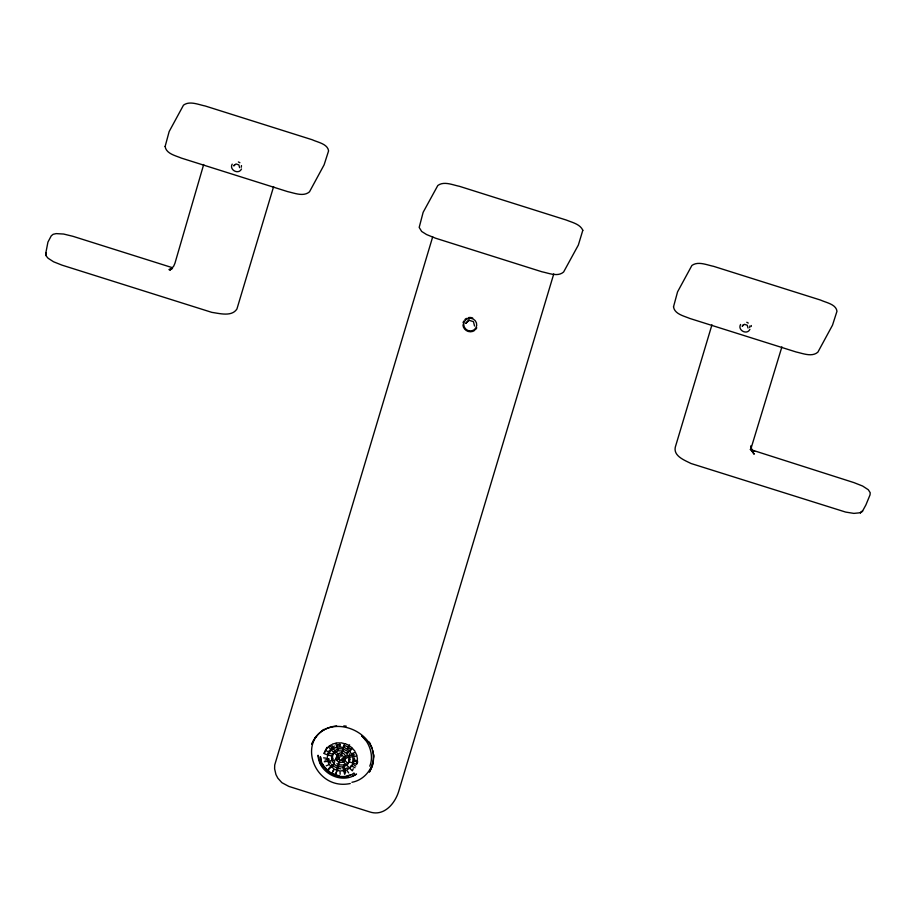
<?xml version="1.0" encoding="UTF-8"?>
<svg xmlns="http://www.w3.org/2000/svg" width="916" height="916" viewBox="0 0 916 916"><rect width="100%" height="100%" fill="white"/><g stroke="black" fill="none" stroke-linecap="round" stroke-linejoin="round"><path stroke-width="1.37" d="M373.659 757.223L373.739 754.784M328.272 754.36L328.1 755.494M241.332 167.216L241.469 165.59M749.723 327.55L749.861 325.936M337.077 755.047L336.035 759.284L336.985 755.253M349.992 758.139L348.71 761.78L348.893 757.429L344.897 758.15L345.721 756.295M373.293 761.917L372.171 766.532L369.343 772.108C390.308 735.983 327.424 705.973 311.726 744.261L314.154 739.327M342.985 750.147L341.37 754.658L342.412 751.005L338.187 750.777L334.489 752.448L335.416 750.376L337.615 749.116M203.684 164.514L174.922 263.339L173.616 266.316L169.918 270.14L172.551 268.113L168.968 269.647L171.716 269.098M273.621 186.578L236.935 308.978C231.805 316.993 219.771 313.467 211.871 312.379L61.99 265.136L53.552 261.77L48.079 258.232L46.132 255.907L45.857 252.793L47.93 242.11L51.262 235.824L53.139 234.301L56.185 233.614L63.605 234.038L72.914 236.305L172.139 267.609M432.695 236.832L274.708 765.032L274.605 768.787L275.945 774.57L277.834 778.176L281.876 782.665L288.849 786.409L369.652 811.897C384.159 816.774 395.162 803.412 398.838 790.897L553.768 273.907M711.95 324.825L675.275 447.226C673.363 456.168 684.733 460.301 691.042 463.507L845.64 512.078L853.872 513.395L860.445 512.731L862.551 511.048L865.883 504.968L870.04 494.88L870.2 492.682L868.288 489.739L862.632 486.041L853.952 482.618L750.204 449.458M781.898 346.878L751.028 448.416L751.028 445.749L752.002 450.867L754.212 454.221L751.349 450.489M369.755 766.165C373.968 756.295 369.984 743.105 361.591 735.697L365.827 740.46M325.065 751.246L324.15 753.318L325.592 750.044M324.115 753.57L327.642 754.921L327.378 757.143M326.932 747.387L326.016 749.46L328.249 746.929L331.008 749.368M323.634 757.864L327.287 758.322L327.676 760.807L328.592 758.734M328.707 746.403L331.478 744.719L333.367 747.868L334.191 746.002M324.287 761.734L327.814 761.288L328.821 763.658L329.737 761.585M325.02 760.085L327.527 759.433M328.695 752.391L327.779 754.463L329.68 750.147L328.764 752.219L325.501 750.261M332.462 744.078L335.748 743.242L336.745 746.677L337.66 744.605M329.073 752.505L328.146 754.589L331.191 749.849L333.859 752.494L334.775 750.422L332.989 748.658M328.111 754.83L331.649 756.181L331.672 760.085L332.588 758.001L332.565 754.108L328.844 753.181M331.729 747.719L330.046 745.738M332.474 747.456L331.546 749.528L336.848 747.032L337.832 750.467L338.748 748.395M326.199 765.845L329.348 764.528L331.008 766.6L331.924 764.517M329.107 759.146L328.191 761.219L331.81 760.555L334.008 763.852M336.344 742.933L339.87 742.922L339.973 746.197M333 758.62L332.176 760.486L336.172 759.753L339.069 762.627L338.015 766.28L338.931 764.207M329.645 767.184L328.73 769.257L331.374 766.955L333.573 768.421M340.992 742.773L344.519 743.7L343.569 747.009L344.485 744.937M337.168 755.471L334.134 752.769L332.222 755.654L333.859 752.116M337.901 753.822L336.023 751.67M337.443 755.185L336.527 757.257L337.351 755.963L339.103 757.395M338.542 753.788C335.21 757.532 343.866 752.551 340.763 756.845M337.466 757.612L336.55 759.685L338.805 759.272L339.767 760.223L339.172 762.284L340.088 760.211M334.306 766.772L332.29 764.883M333.435 770.001L332.519 772.073L334.386 769.177L336.87 770.264L335.909 773.573L336.836 771.501M338.84 757.864L338.668 758.792L339.493 756.937M345.114 743.643L348.504 745.143M343.431 748.578L342.515 750.662L343.466 747.353L337.34 746.941L338.256 744.868L340.317 744.697M344.061 747.296L349.385 750.502M344.794 745.647L347.736 746.746M343.008 750.948L346.214 753.089L348.756 756.948L349.672 754.876L349.191 753.696M343.74 749.299L347.13 751.017M341.863 754.944L344.382 757.75L345.298 755.677L344.13 753.96M342.584 753.295L343.431 753.444M340.363 760.165L341.554 760.143L343.225 761.791L344.038 759.925M339.664 762.57L343.5 762.066L346.443 764.986L347.359 762.913L344.416 759.982M337.878 767.848L336.962 769.932L337.924 766.623L334.283 764.436L331.649 766.726L334.317 763.12M338.508 766.566L342.607 767.058L343.592 770.493L344.508 768.421L343.855 766.131M339.241 764.917L343.523 764.986M342.744 757.967L341.92 759.822L342.286 759.146M348.275 746.941L347.45 748.796L349.305 745.899L352.294 747.971M347.931 751.292L347.015 753.364L349.66 751.074L352.752 756.215L353.668 754.143M345.321 758.105L344.405 760.177L344.519 758.219L342.263 758.643M350.118 748.853L348.561 747.376M341.141 770.803L343.695 770.848L344.679 774.283L345.504 772.428M350.851 748.761L349.935 750.834L352.568 748.544L354.927 751.166M343.202 766.749L346.717 765.261L349.477 767.688M343.924 765.1L345.321 764.505M340.134 774.238L340.019 770.951L337.363 770.425L338.29 768.352L340.935 768.879M349.362 757.143L352.889 756.696L352.912 762.398L353.828 760.326M350.084 755.494L352.591 754.841M352.202 753.559L355.351 752.242L356.839 755.276M347.656 769.36L349.66 768.18L352.328 770.825L353.244 768.742M354.08 754.761L353.255 756.627L356.874 755.963L357.492 759.146M350.942 765.787L350.026 767.86L351.664 766.005L355.019 767.757M352.752 763.028L349.156 761.711L347.084 764.94L350.072 759.627M354.572 758.001L353.656 760.074L357.4 760.326L356.919 763.658L357.744 761.791M348.653 772.932L346.672 769.99L344.198 770.757L345.114 768.684L347.588 767.917M353.095 763.131L352.168 765.215L353.026 763.383M353.255 762.753L356.69 764.494M353.977 761.104L356.496 761.654M355.74 766.108L352.58 763.933M232.195 164.124C228.84 169.872 238.687 175.071 241.503 168.991M234.473 164.708L233.809 165.933L235.973 163.964L238.87 164.88L239.626 167.685M465.923 323.165L468.981 319.81M740.586 324.459C737.231 330.207 747.09 335.405 749.906 329.336M742.865 325.043L742.2 326.279L744.376 324.298L747.261 325.214L748.017 328.02M348.366 746.723L349.603 744.788M475.77 329.336L476.778 327.825M314.772 738.124L316.593 736.006M465.866 323.268L469.129 320.302L473.457 321.676L474.534 325.993M321.608 731.117L323.886 729.399M353.404 773.596L354.206 773.127C342.435 781.256 324.172 774.112 321.012 760.188L321.195 761.036M338.897 753.387L341.038 752.78M343.351 760.578L344.107 760.2M352.557 776.035L356.542 774.054C341.897 784.634 318.734 773.31 318.047 755.253L320.36 763.291L322.787 767.184M347.072 775.875L350.702 774.867M351.939 782.287C366.24 779.745 376.625 764.402 372.606 750.215M345.813 756.078L348.481 755.597M339.103 748.704L343.328 748.922M348.424 777.18L339.424 777.192M336.619 725.884C293.315 731.552 311.566 791.676 350.255 783.524M343.786 725.907L346.225 726.125M339.149 775.886L330.962 772.829M750.536 449.596L754.715 451.336M335.302 767.104L337.328 768.032M336.893 763.635L338.84 764.539M238.389 161.926L239.877 162.727M746.78 322.272L748.28 323.073M330.069 772.177L324.516 767.07L322.375 763.658M334.145 761.185L334.832 761.986M330.264 762.456L330.836 763.257M369.251 742.029L370.499 744.055M370.969 745.246L372.365 748.819M344.943 769.921L345.607 772.211M474.751 330.355A7.351 7.088 28.5 0 1 462.924 324.825M463.072 322.89A7.351 7.088 28.5 0 1 463.759 321.081M464.916 319.535A7.351 7.088 28.5 0 1 466.473 318.379M468.294 317.669A7.351 7.088 28.5 0 1 472.667 317.978M751.303 325.524A5.256 5.061 28.5 0 1 751.212 326.474M45.857 252.793L45.8 254.946L45.857 252.793M582.816 230.282L578.351 245.041L563.615 272.006C557.73 277.216 548.627 273.071 541.951 271.789L435.501 238.183L426.593 234.565L421.658 231.45L419.185 227.42L423.146 212.294L437.802 185.513C443.939 180.887 452.744 184.998 459.443 186.314L566.363 220.069C572.088 222.462 580.057 224.042 582.816 230.282M165.12 146.48C166.139 153.751 175.597 155.628 181.322 158.079L287.784 191.662C294.517 193.081 303.528 196.997 309.482 191.833L324.115 164.823L328.581 150.911C327.688 143.846 317.6 142.312 312.173 139.736L205.207 105.993C198.463 104.653 189.601 100.577 183.486 105.157L169.162 131.538L165.12 146.48M673.512 306.826C674.531 314.085 683.989 315.974 689.714 318.425L796.176 351.996C802.908 353.427 811.92 357.332 817.873 352.168L832.507 325.18L836.972 311.257C836.09 304.169 826.003 302.646 820.564 300.07L713.598 266.338C706.854 264.987 697.992 260.923 691.878 265.491L677.554 291.872L673.512 306.826M344.782 759.673L343.866 761.746L345.687 758.242L344.782 759.673M862.551 511.048L860.445 512.731L862.551 511.048M469.267 330.882L467.561 330.344A6.572 6.332 28.5 0 1 465.935 319.661A6.572 6.332 28.5 0 1 476.469 322.982A6.572 6.332 28.5 0 1 469.267 330.882M320.543 757.543L320.36 756.582L321.047 760.314L320.543 757.543"/></g></svg>
